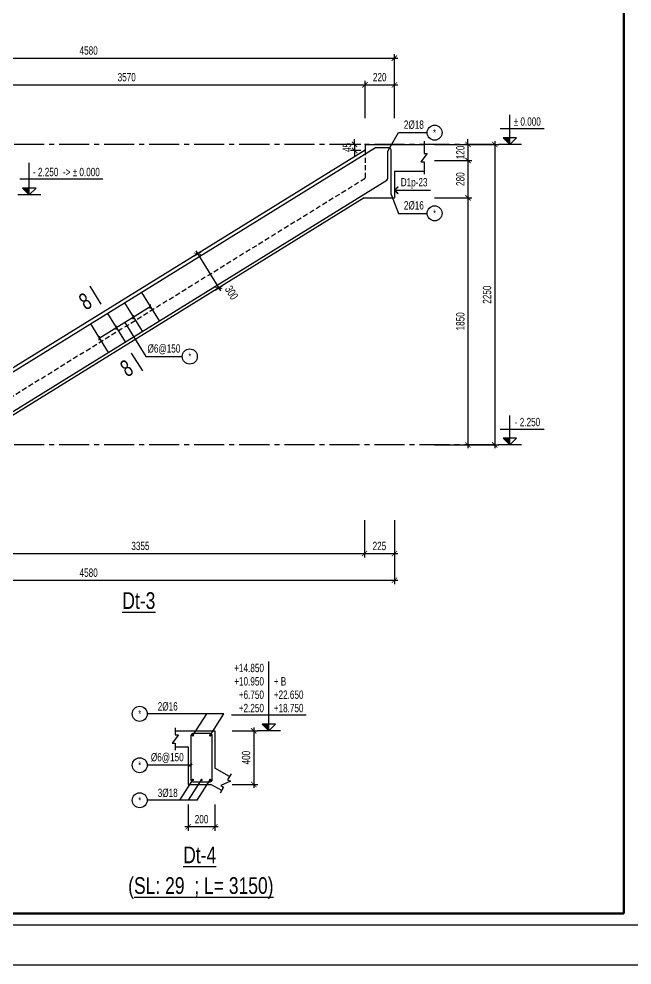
# Model space of a CAD drawing. Header units: millimetres. Extents: x -77370 to 109412, y -14880 to 214694.
# Drawn here: x 32135 to 41320, y 144605 to 158774 of the extents above; entities that cross this region are included whole.
import ezdxf
from ezdxf.enums import TextEntityAlignment as Align

# ---------------------------------------------------------------- set-up
doc = ezdxf.new("R2010")
doc.units = ezdxf.units.MM
doc.header["$LTSCALE"] = 300
doc.header["$MEASUREMENT"] = 0
doc.header["$PDMODE"] = 66
doc.linetypes.add('CENTER2', pattern=[1.125, 0.75, -0.125, 0.125, -0.125])
doc.linetypes.add('HIDDEN', pattern=[0.375, 0.25, -0.125])
doc.layers.get('0').update_dxf_attribs({"linetype": 'CONTINUOUS'})
doc.layers.get('DEFPOINTS').update_dxf_attribs({"linetype": 'CONTINUOUS'})
for name, color, linetype in [('CDC-KHUNGTEN', 7, 'CONTINUOUS'), ('CDC.01.AXIS', 160, 'CENTER2'), ('CDC.02.DIM', 1, 'CONTINUOUS'), ('CDC.03.BORDER', 3, 'CONTINUOUS'), ('CDC.04.HIDDEN', 8, 'HIDDEN'), ('CDC.05.STEEL', 4, 'CONTINUOUS'), ('CDC.06.TEXT', 2, 'CONTINUOUS'), ('CDC.11.NOTE', 8, 'CONTINUOUS'), ('CDC.14.STEELNUM', 2, 'CONTINUOUS')]:
    doc.layers.add(name, color=color, linetype=linetype)
doc.styles.add('KCS_SMTEXT', font='arial.ttf', dxfattribs={"width": 0.7})
doc.dimstyles.new('KCS_DIM25', dxfattribs={"dimscale": 2, "dimtxt": 62.5, "dimasz": 40, "dimexe": 30, "dimexo": 0, "dimgap": 25, "dimtad": 1, "dimdec": 0, "dimlfac": 0.5, "dimzin": 13, "dimdsep": 46, "dimtxsty": 'KCS_SMTEXT', "dimblk": 'ARCHTICK', "dimcen": 0, "dimdle": 25, "dimclrd": 1, "dimclre": 1, "dimclrt": 2, "dimadec": 0, "dimazin": 0, "dimtfac": 1, "dimtdec": 0, "dimtix": 1, "dimtmove": 2, "dimatfit": 3, "dimfxl": 1, "dimtolj": 1, "dimtzin": 13, "dimarcsym": 0})

# ---------------------------------------------------------------- blocks, each defined once
blk = doc.blocks.new('_ArchTick')
at = {"color": 0, "linetype": 'ByBlock', "const_width": 0.15}
blk.add_lwpolyline([(-0.5, -0.5), (0.5, 0.5)], dxfattribs=at)
blk = doc.blocks.new('*D573')
at = {"layer": 'CDC.02.DIM', "color": 1, "lineweight": -2, "transparency": 16777216}
for p, q in [((35329, 148112), (35712, 148112)), ((35652, 148162), (35652, 147262)), ((35329, 147312), (35712, 147312))]:
    blk.add_line(p, q, dxfattribs=at)
at = {"layer": 'DEFPOINTS', "color": 0, "transparency": 16777216}
for p in [(35329, 148112), (35329, 147312), (35652, 147312)]:
    blk.add_point(p, dxfattribs=at)
at = {"layer": 'CDC.02.DIM', "color": 1, "lineweight": -2, "transparency": 16777216, "xscale": 80, "yscale": 80, "zscale": 80}
for p, rotation in [((35652, 148112), 90), ((35652, 147312), 270)]:
    blk.add_blockref('_ArchTick', p, dxfattribs=dict(at, rotation=rotation))
at = {"layer": 'CDC.02.DIM', "color": 2, "transparency": 16777216, "insert": (35538, 147712), "char_height": 125, "attachment_point": 5, "rotation": 90, "style": 'KCS_SMTEXT'}
blk.add_mtext('\\A1;400', dxfattribs=at)
blk = doc.blocks.new('*D574')
at = {"layer": 'CDC.02.DIM', "color": 1, "lineweight": -2, "transparency": 16777216}
for p, q in [((34671, 147008), (34671, 146616)), ((35071, 147008), (35071, 146616)), ((35121, 146676), (34621, 146676))]:
    blk.add_line(p, q, dxfattribs=at)
at = {"layer": 'DEFPOINTS', "color": 0, "transparency": 16777216}
for p in [(34671, 147008), (35071, 147008), (34671, 146676)]:
    blk.add_point(p, dxfattribs=at)
at = {"layer": 'CDC.02.DIM', "color": 1, "lineweight": -2, "transparency": 16777216, "xscale": 80, "yscale": 80, "zscale": 80, "rotation": 180}
blk.add_blockref('_ArchTick', (34671, 146676), dxfattribs=at)
at = {"layer": 'CDC.02.DIM', "color": 1, "lineweight": -2, "transparency": 16777216, "xscale": 80, "yscale": 80, "zscale": 80}
blk.add_blockref('_ArchTick', (35071, 146676), dxfattribs=at)
at = {"layer": 'CDC.02.DIM', "color": 2, "transparency": 16777216, "insert": (34871, 146790), "char_height": 125, "attachment_point": 5, "style": 'KCS_SMTEXT'}
blk.add_mtext('\\A1;200', dxfattribs=at)
blk = doc.blocks.new('*D544')
at = {"layer": 'CDC.02.DIM', "color": 1, "lineweight": -2, "transparency": 16777216}
for p, q in [((38862, 156145), (38862, 152345)), ((38362, 156095), (38922, 156095)), ((38362, 152395), (38922, 152395))]:
    blk.add_line(p, q, dxfattribs=at)
at = {"layer": 'DEFPOINTS', "color": 0, "transparency": 16777216}
for p in [(38362, 156095), (38362, 152395), (38862, 152395)]:
    blk.add_point(p, dxfattribs=at)
at = {"layer": 'CDC.02.DIM', "color": 1, "lineweight": -2, "transparency": 16777216, "xscale": 80, "yscale": 80, "zscale": 80}
for p, rotation in [((38862, 156095), 90), ((38862, 152395), 270)]:
    blk.add_blockref('_ArchTick', p, dxfattribs=dict(at, rotation=rotation))
at = {"layer": 'CDC.02.DIM', "color": 2, "transparency": 16777216, "insert": (38748, 154245), "char_height": 125, "attachment_point": 5, "rotation": 90, "style": 'KCS_SMTEXT'}
blk.add_mtext('\\A1;1850', dxfattribs=at)
blk = doc.blocks.new('*D545')
at = {"layer": 'CDC.02.DIM', "color": 1, "lineweight": -2, "transparency": 16777216}
for p, q in [((38362, 156895), (39322, 156895)), ((39262, 156945), (39262, 152345)), ((38362, 152395), (39322, 152395))]:
    blk.add_line(p, q, dxfattribs=at)
at = {"layer": 'DEFPOINTS', "color": 0, "transparency": 16777216}
for p in [(38362, 156895), (38362, 152395), (39262, 152395)]:
    blk.add_point(p, dxfattribs=at)
at = {"layer": 'CDC.02.DIM', "color": 1, "lineweight": -2, "transparency": 16777216, "xscale": 80, "yscale": 80, "zscale": 80}
for p, rotation in [((39262, 156895), 90), ((39262, 152395), 270)]:
    blk.add_blockref('_ArchTick', p, dxfattribs=dict(at, rotation=rotation))
at = {"layer": 'CDC.02.DIM', "color": 2, "transparency": 16777216, "insert": (39148, 154645), "char_height": 125, "attachment_point": 5, "rotation": 90, "style": 'KCS_SMTEXT'}
blk.add_mtext('\\A1;2250', dxfattribs=at)
blk = doc.blocks.new('*D546')
at = {"layer": 'CDC.02.DIM', "color": 1, "lineweight": -2, "transparency": 16777216}
for p, q in [((38362, 156895), (38922, 156895)), ((38862, 156895), (38862, 156975)), ((38862, 156895), (38862, 156655)), ((38362, 156655), (38922, 156655)), ((38862, 156655), (38862, 156575))]:
    blk.add_line(p, q, dxfattribs=at)
at = {"layer": 'DEFPOINTS', "color": 0, "transparency": 16777216}
for p in [(38362, 156895), (38362, 156655), (38862, 156655)]:
    blk.add_point(p, dxfattribs=at)
at = {"layer": 'CDC.02.DIM', "color": 1, "lineweight": -2, "transparency": 16777216, "xscale": 80, "yscale": 80, "zscale": 80}
for p, rotation in [((38862, 156895), 270), ((38862, 156655), 90)]:
    blk.add_blockref('_ArchTick', p, dxfattribs=dict(at, rotation=rotation))
at = {"layer": 'CDC.02.DIM', "color": 2, "transparency": 16777216, "insert": (38748, 156775), "char_height": 125, "attachment_point": 5, "rotation": 90, "style": 'KCS_SMTEXT'}
blk.add_mtext('\\A1;120', dxfattribs=at)
blk = doc.blocks.new('*D547')
at = {"layer": 'CDC.02.DIM', "color": 1, "lineweight": -2, "transparency": 16777216}
for p, q in [((38362, 156655), (38922, 156655)), ((38862, 156705), (38862, 156045)), ((38362, 156095), (38922, 156095))]:
    blk.add_line(p, q, dxfattribs=at)
at = {"layer": 'DEFPOINTS', "color": 0, "transparency": 16777216}
for p in [(38362, 156655), (38362, 156095), (38862, 156095)]:
    blk.add_point(p, dxfattribs=at)
at = {"layer": 'CDC.02.DIM', "color": 1, "lineweight": -2, "transparency": 16777216, "xscale": 80, "yscale": 80, "zscale": 80}
for p, rotation in [((38862, 156655), 90), ((38862, 156095), 270)]:
    blk.add_blockref('_ArchTick', p, dxfattribs=dict(at, rotation=rotation))
at = {"layer": 'CDC.02.DIM', "color": 2, "transparency": 16777216, "insert": (38748, 156375), "char_height": 125, "attachment_point": 5, "rotation": 90, "style": 'KCS_SMTEXT'}
blk.add_mtext('\\A1;280', dxfattribs=at)
blk = doc.blocks.new('*D548')
at = {"layer": 'CDC.02.DIM', "color": 1, "lineweight": -2, "transparency": 16777216}
for p, q in [((30179, 157287), (30179, 157847)), ((37320, 157287), (37320, 157847)), ((30129, 157787), (37370, 157787))]:
    blk.add_line(p, q, dxfattribs=at)
at = {"layer": 'DEFPOINTS', "color": 0, "transparency": 16777216}
for p in [(37320, 157787), (30179, 157287), (37320, 157287)]:
    blk.add_point(p, dxfattribs=at)
at = {"layer": 'CDC.02.DIM', "color": 1, "lineweight": -2, "transparency": 16777216, "xscale": 80, "yscale": 80, "zscale": 80, "rotation": 180}
blk.add_blockref('_ArchTick', (30179, 157787), dxfattribs=at)
at = {"layer": 'CDC.02.DIM', "color": 1, "lineweight": -2, "transparency": 16777216, "xscale": 80, "yscale": 80, "zscale": 80}
blk.add_blockref('_ArchTick', (37320, 157787), dxfattribs=at)
at = {"layer": 'CDC.02.DIM', "color": 2, "transparency": 16777216, "insert": (33750, 157901), "char_height": 125, "attachment_point": 5, "style": 'KCS_SMTEXT'}
blk.add_mtext('\\A1;3570', dxfattribs=at)
blk = doc.blocks.new('*D549')
at = {"layer": 'CDC.02.DIM', "color": 1, "lineweight": -2, "transparency": 16777216}
for p, q in [((37320, 157287), (37320, 157847)), ((37760, 157287), (37760, 157847)), ((37270, 157787), (37810, 157787))]:
    blk.add_line(p, q, dxfattribs=at)
at = {"layer": 'DEFPOINTS', "color": 0, "transparency": 16777216}
for p in [(37760, 157787), (37320, 157287), (37760, 157287)]:
    blk.add_point(p, dxfattribs=at)
at = {"layer": 'CDC.02.DIM', "color": 1, "lineweight": -2, "transparency": 16777216, "xscale": 80, "yscale": 80, "zscale": 80, "rotation": 180}
blk.add_blockref('_ArchTick', (37320, 157787), dxfattribs=at)
at = {"layer": 'CDC.02.DIM', "color": 1, "lineweight": -2, "transparency": 16777216, "xscale": 80, "yscale": 80, "zscale": 80}
blk.add_blockref('_ArchTick', (37760, 157787), dxfattribs=at)
at = {"layer": 'CDC.02.DIM', "color": 2, "transparency": 16777216, "insert": (37540, 157901), "char_height": 125, "attachment_point": 5, "style": 'KCS_SMTEXT'}
blk.add_mtext('\\A1;220', dxfattribs=at)
blk = doc.blocks.new('*D550')
at = {"layer": 'CDC.02.DIM', "color": 1, "lineweight": -2, "transparency": 16777216}
for p, q in [((28550, 158187), (37810, 158187)), ((28600, 157287), (28600, 158247)), ((37760, 157287), (37760, 158247))]:
    blk.add_line(p, q, dxfattribs=at)
at = {"layer": 'DEFPOINTS', "color": 0, "transparency": 16777216}
for p in [(37760, 158187), (28600, 157287), (37760, 157287)]:
    blk.add_point(p, dxfattribs=at)
at = {"layer": 'CDC.02.DIM', "color": 1, "lineweight": -2, "transparency": 16777216, "xscale": 80, "yscale": 80, "zscale": 80, "rotation": 180}
blk.add_blockref('_ArchTick', (28600, 158187), dxfattribs=at)
at = {"layer": 'CDC.02.DIM', "color": 1, "lineweight": -2, "transparency": 16777216, "xscale": 80, "yscale": 80, "zscale": 80}
blk.add_blockref('_ArchTick', (37760, 158187), dxfattribs=at)
at = {"layer": 'CDC.02.DIM', "color": 2, "transparency": 16777216, "insert": (33180, 158301), "char_height": 125, "attachment_point": 5, "style": 'KCS_SMTEXT'}
blk.add_mtext('\\A1;4580', dxfattribs=at)
blk = doc.blocks.new('*D553')
at = {"layer": 'CDC.02.DIM', "color": 1, "lineweight": -2, "transparency": 16777216}
for p, q in [((30600, 151268), (30600, 150708)), ((37310, 151268), (37310, 150708)), ((30550, 150768), (37360, 150768))]:
    blk.add_line(p, q, dxfattribs=at)
at = {"layer": 'DEFPOINTS', "color": 0, "transparency": 16777216}
for p in [(30600, 151268), (37310, 151268), (37310, 150768)]:
    blk.add_point(p, dxfattribs=at)
at = {"layer": 'CDC.02.DIM', "color": 1, "lineweight": -2, "transparency": 16777216, "xscale": 80, "yscale": 80, "zscale": 80, "rotation": 180}
blk.add_blockref('_ArchTick', (30600, 150768), dxfattribs=at)
at = {"layer": 'CDC.02.DIM', "color": 1, "lineweight": -2, "transparency": 16777216, "xscale": 80, "yscale": 80, "zscale": 80}
blk.add_blockref('_ArchTick', (37310, 150768), dxfattribs=at)
at = {"layer": 'CDC.02.DIM', "color": 2, "transparency": 16777216, "insert": (33955, 150882), "char_height": 125, "attachment_point": 5, "style": 'KCS_SMTEXT'}
blk.add_mtext('\\A1;3355', dxfattribs=at)
blk = doc.blocks.new('*D554')
at = {"layer": 'CDC.02.DIM', "color": 1, "lineweight": -2, "transparency": 16777216}
for p, q in [((37310, 151268), (37310, 150708)), ((37760, 151268), (37760, 150708)), ((37260, 150768), (37810, 150768))]:
    blk.add_line(p, q, dxfattribs=at)
at = {"layer": 'DEFPOINTS', "color": 0, "transparency": 16777216}
for p in [(37310, 151268), (37760, 151268), (37760, 150768)]:
    blk.add_point(p, dxfattribs=at)
at = {"layer": 'CDC.02.DIM', "color": 1, "lineweight": -2, "transparency": 16777216, "xscale": 80, "yscale": 80, "zscale": 80, "rotation": 180}
blk.add_blockref('_ArchTick', (37310, 150768), dxfattribs=at)
at = {"layer": 'CDC.02.DIM', "color": 1, "lineweight": -2, "transparency": 16777216, "xscale": 80, "yscale": 80, "zscale": 80}
blk.add_blockref('_ArchTick', (37760, 150768), dxfattribs=at)
at = {"layer": 'CDC.02.DIM', "color": 2, "transparency": 16777216, "insert": (37535, 150881), "char_height": 125, "attachment_point": 5, "style": 'KCS_SMTEXT'}
blk.add_mtext('\\A1;225', dxfattribs=at)
blk = doc.blocks.new('*D555')
at = {"layer": 'CDC.02.DIM', "color": 1, "lineweight": -2, "transparency": 16777216}
for p, q in [((28600, 151268), (28600, 150308)), ((37760, 151268), (37760, 150308)), ((28550, 150368), (37810, 150368))]:
    blk.add_line(p, q, dxfattribs=at)
at = {"layer": 'DEFPOINTS', "color": 0, "transparency": 16777216}
for p in [(28600, 151268), (37760, 151268), (37760, 150368)]:
    blk.add_point(p, dxfattribs=at)
at = {"layer": 'CDC.02.DIM', "color": 1, "lineweight": -2, "transparency": 16777216, "xscale": 80, "yscale": 80, "zscale": 80, "rotation": 180}
blk.add_blockref('_ArchTick', (28600, 150368), dxfattribs=at)
at = {"layer": 'CDC.02.DIM', "color": 1, "lineweight": -2, "transparency": 16777216, "xscale": 80, "yscale": 80, "zscale": 80}
blk.add_blockref('_ArchTick', (37760, 150368), dxfattribs=at)
at = {"layer": 'CDC.02.DIM', "color": 2, "transparency": 16777216, "insert": (33180, 150481), "char_height": 125, "attachment_point": 5, "style": 'KCS_SMTEXT'}
blk.add_mtext('\\A1;4580', dxfattribs=at)
blk = doc.blocks.new('*D580')
at = {"layer": 'CDC.02.DIM', "color": 1, "lineweight": -2, "transparency": 16777216}
for p, q in [((34785, 155299), (35153, 154704)), ((34759, 155224), (34862, 155288)), ((35074, 154714), (35178, 154778))]:
    blk.add_line(p, q, dxfattribs=at)
at = {"layer": 'DEFPOINTS', "color": 0, "transparency": 16777216}
for p in [(34759, 155224), (35127, 154746), (35074, 154714)]:
    blk.add_point(p, dxfattribs=at)
at = {"layer": 'CDC.02.DIM', "color": 1, "lineweight": -2, "transparency": 16777216, "xscale": 80, "yscale": 80, "zscale": 80}
for p, rotation in [((34811, 155257), 121.7215322753754), ((35127, 154746), 301.7215322753754)]:
    blk.add_blockref('_ArchTick', p, dxfattribs=dict(at, rotation=rotation))
at = {"layer": 'CDC.02.DIM', "color": 2, "transparency": 16777216, "insert": (35320, 154674), "char_height": 125, "attachment_point": 5, "rotation": 301.7215, "style": 'KCS_SMTEXT'}
blk.add_mtext('\\A1;300', dxfattribs=at)
blk = doc.blocks.new('*D495')
at = {"layer": 'CDC.02.DIM', "color": 1, "lineweight": -2, "transparency": 16777216}
for p, q in [((37257, 156895), (37103, 156895)), ((37163, 156895), (37163, 156975)), ((37163, 156895), (37163, 156805)), ((37257, 156805), (37103, 156805)), ((37163, 156805), (37163, 156725))]:
    blk.add_line(p, q, dxfattribs=at)
at = {"layer": 'DEFPOINTS', "color": 0, "transparency": 16777216}
for p in [(37257, 156895), (37163, 156805), (37257, 156805)]:
    blk.add_point(p, dxfattribs=at)
at = {"layer": 'CDC.02.DIM', "color": 1, "lineweight": -2, "transparency": 16777216, "xscale": 80, "yscale": 80, "zscale": 80}
for p, rotation in [((37163, 156895), 270), ((37163, 156805), 90)]:
    blk.add_blockref('_ArchTick', p, dxfattribs=dict(at, rotation=rotation))
at = {"layer": 'CDC.02.DIM', "color": 2, "transparency": 16777216, "insert": (37050, 156850), "char_height": 125, "attachment_point": 5, "rotation": 90, "style": 'KCS_SMTEXT'}
blk.add_mtext('\\A1;45', dxfattribs=at)
blk = doc.blocks.new('Khung tên chuẩn')
at = {"layer": 'CDC-KHUNGTEN', "color": 8}
blk.add_lwpolyline([(75096, 1100), (83000, 1100), (83000, 58300), (3000, 58300), (3000, 1100), (75096, 1100)], dxfattribs=at)
at = {"layer": 'CDC-KHUNGTEN', "color": 255, "lineweight": 60}
blk.add_lwpolyline([(74900, 1400), (74900, 58000), (3300, 58000), (3300, 1400), (74900, 1400)], close=True, dxfattribs=at)
at = {"layer": 'DEFPOINTS', "color": 1, "ltscale": 0.2}
blk.add_lwpolyline([(0, 0), (0, 59400), (84100, 59400), (84100, 0), (0, 0)], close=True, dxfattribs=at)

msp = doc.modelspace()

# ---------------------------------------------------------------- linework, layer by layer
at = {"layer": 'CDC.01.AXIS', "ltscale": 2}
for p, q in [((39261.6, 156894.7), (27920.5, 156894.7)), ((39261.6, 152394.7), (27920.5, 152394.7))]:
    msp.add_line(p, q, dxfattribs=at)
at = {"layer": 'CDC.02.DIM'}
for p, q in [((39489.8, 156894.7), (39489.8, 157335.9)), ((40003.5, 157128.2), (39345.9, 157128.2)), ((39590.5, 156995.3), (39389.2, 156995.3)), ((39489.8, 156894.7), (39389.2, 156995.3)), ((39489.8, 156894.7), (39590.5, 156995.3)), ((39663, 156894.7), (39316.6, 156894.7)), ((32290.7, 156139.1, 0), (32290.7, 156619.7, 0)), ((33392.5, 156372.6, 0), (32147.7, 156372.6, 0)), ((32391.3, 156239.8, 0), (32190, 156239.8, 0)), ((32290.7, 156139.1, 0), (32190, 156239.8, 0)), ((32290.7, 156139.1, 0), (32391.3, 156239.8, 0)), ((32463.9, 156139.1, 0), (32117.5, 156139.1, 0)), ((39489.8, 152394.7), (39489.8, 152835.9)), ((40003.5, 152628.2), (39345.9, 152628.2)), ((39590.5, 152495.3), (39389.2, 152495.3)), ((39489.8, 152394.7), (39389.2, 152495.3)), ((39489.8, 152394.7), (39590.5, 152495.3)), ((39663, 152394.7), (39316.6, 152394.7)), ((35879.8, 148111.9), (35879.8, 149153.1)), ((36437.8, 148345.5), (35321.8, 148345.5)), ((35980.5, 148212.6), (35779.1, 148212.6)), ((35879.8, 148111.9), (35779.1, 148212.6)), ((35879.8, 148111.9), (35980.5, 148212.6)), ((36053, 148111.9), (35706.6, 148111.9))]:
    msp.add_line(p, q, dxfattribs=at)
for points in [[(39389.2, 156995.3), (39489.8, 156894.7), (39489.8, 156995.3)], [(32190, 156239.8, 0), (32290.7, 156139.1, 0), (32290.7, 156239.8, 0)], [(39389.2, 152495.3), (39489.8, 152394.7), (39489.8, 152495.3)], [(35779.1, 148212.6), (35879.8, 148111.9), (35879.8, 148212.6)]]:
    msp.add_solid(points, dxfattribs=at)
at = {"layer": 'CDC.03.BORDER'}
for p, q in [((37319.8, 156894.7), (37319.8, 156807.2)), ((37319.8, 156894.7), (38203.3, 156894.7)), ((37319.8, 156807.2), (30181.3, 152394.7)), ((37759.8, 156494.7), (37759.8, 156094.7)), ((37759.8, 156494.7), (38203.3, 156494.7)), ((37308.3, 156094.7), (30599.8, 151947.9)), ((37308.3, 156094.7), (37759.8, 156094.7)), ((35289.5, 147430.2), (35070.8, 147551.8)), ((35173, 147220.4), (35008.3, 147311.9))]:
    msp.add_line(p, q, dxfattribs=at)
at = {"layer": 'CDC.03.BORDER', "ltscale": 2}
for p, q in [((34478.1, 148111.9), (35070.8, 148111.9)), ((35070.8, 148111.9), (35070.8, 147551.8)), ((34478.1, 147871.9), (34670.8, 147871.9)), ((34670.8, 147871.9), (34670.8, 147311.9)), ((34670.8, 147311.9), (35008.3, 147311.9))]:
    msp.add_line(p, q, dxfattribs=at)
at = {"layer": 'CDC.04.HIDDEN'}
for p, q in [((37319.8, 156807.2), (37319.8, 156383.9)), ((37319.8, 156383.9), (30866, 152394.7))]:
    msp.add_line(p, q, dxfattribs=at)
at = {"layer": 'CDC.05.STEEL'}
for p, q in [((33972.2, 154679.1), (34235.1, 154253.8)), ((33717, 154521.4), (33979.9, 154096.1)), ((33461.8, 154363.7), (33724.7, 153938.4)), ((33206.6, 154205.9), (33469.5, 153780.6))]:
    msp.add_line(p, q, dxfattribs=at)
for points in [[(37709.8, 156144.7), (37709.8, 156814.7, 0.4142136), (37679.8, 156844.7), (37475.5, 156844.7), (30264, 152387, 0.2599143), (30249.8, 152361.5), (30249.8, 151544.7)], [(30299.8, 152344.7), (30299.8, 151944, 0.4142136), (30329.8, 151914), (30449.8, 151914), (37645, 156361.6, 0.2595442), (37659.2, 156387.1), (37659.8, 156794.7)]]:
    msp.add_lwpolyline(points, format="xyb", dxfattribs=at)
msp.add_lwpolyline([(34740.8, 147351.9), (35000.5, 147351.9, 0.4142136), (35030.5, 147381.9), (35030.5, 148041.9, 0.4142136), (35000.5, 148071.9), (34740.8, 148071.9, 0.4142136), (34710.8, 148041.9), (34710.8, 147381.9, 0.4142136)], format="xyb", close=True, dxfattribs=at)
at = {"layer": 'CDC.05.STEEL', "const_width": 18}
for points in [[(34732.4, 148045.4, -1), (34750.4, 148045.4, -1)], [(35008.8, 148045.4, 1), (34990.8, 148045.4, 1)], [(34732.4, 147378.4, 1), (34750.4, 147378.4, 1)], [(34861.6, 147378.4, 1), (34879.6, 147378.4, 1)], [(35008.8, 147378.4, -1), (34990.8, 147378.4, -1)]]:
    msp.add_lwpolyline(points, format="xyb", close=True, dxfattribs=at)
at = {"layer": 'CDC.06.TEXT', "color": 4, "linetype": 'ByBlock'}
for p, q in [((33199.4, 154772.3), (33364.6, 154505.1)), ((33818.6, 153770.6), (33983.8, 153503.4))]:
    msp.add_line(p, q, dxfattribs=at)
at = {"layer": 'CDC.11.NOTE'}
for p, q in [((37659.8, 156794.7), (37819.9, 157071.1)), ((37819.9, 157071.1), (38249.2, 157071.1)), ((37709.8, 156144.7), (37819.9, 155862.7)), ((37819.9, 155862.7), (38249.2, 155862.7)), ((33338.1, 153993.3), (34103.6, 154466.5)), ((33720.9, 154229.9), (34036.7, 153718.9)), ((34036.7, 153718.9), (34582.5, 153718.9)), ((35207.1, 148367.9), (34057.3, 148367.9)), ((34741.4, 148045.4), (34948.7, 148367.9)), ((34999.8, 148045.4), (35207.1, 148367.9)), ((34710.8, 147597.8), (34057.3, 147597.8)), ((34545.1, 147073), (34741.4, 147378.4)), ((34674.3, 147073), (34870.6, 147378.4)), ((34674.3, 147073), (34870.6, 147378.4)), ((34803.5, 147073), (34999.8, 147378.4)), ((34803.5, 147073), (34999.8, 147378.4)), ((34803.5, 147073), (34057.3, 147073))]:
    msp.add_line(p, q, dxfattribs=at)
at = {"layer": 'CDC.11.NOTE', "color": 3}
for p, q in [((34100.6, 154437.4), (34106.7, 154495.6)), ((33845.4, 154279.6), (33851.5, 154337.9)), ((33590.2, 154121.9), (33596.4, 154180.1)), ((33335, 153964.2), (33341.2, 154022.4)), ((34729.3, 147616.3), (34692.2, 147579.2))]:
    msp.add_line(p, q, dxfattribs=at)
at = {"layer": 'CDC.11.NOTE', "color": 1}
for points in [[(38203.3, 156941.5), (38203.3, 156757.2), (38250.2, 156757.2), (38156.5, 156632.2), (38203.3, 156632.2), (38203.3, 156447.8)], [(34478.1, 148158.8), (34478.1, 148054.4), (34524.9, 148054.4), (34431.2, 147929.4), (34478.1, 147929.4), (34478.1, 147825)], [(35312.3, 147471.2), (35261.6, 147380), (35302.6, 147357.2), (35159.9, 147293.5), (35200.9, 147270.7), (35150.2, 147179.5)]]:
    msp.add_lwpolyline(points, dxfattribs=at)
at = {"layer": 'CDC.11.NOTE'}
msp.add_lwpolyline([(37759.8, 156209.1), (37812.8, 156262.1), (37816.3, 156258.6), (37764.8, 156209.1), (37816.3, 156159.6), (37812.8, 156156), (37759.8, 156209.1), (38299.5, 156209.1)], dxfattribs=at)
at = {"layer": 'CDC.14.STEELNUM', "color": 8}
for centre in [(38361.7, 157071.1), (38361.7, 155862.7), (34695, 153718.9), (33944.8, 148367.9), (33944.8, 147597.8), (33944.8, 147073)]:
    msp.add_circle(centre, 112.5, dxfattribs=at)

# ---------------------------------------------------------------- block references
at = {"xscale": 0.5500000002648449, "yscale": 0.5500000002648449, "zscale": 0.5500000002648449}
msp.add_blockref('Khung tên chuẩn', (0, 144605.5), dxfattribs=at)

# ---------------------------------------------------------------- texts
at = {"layer": 'CDC.02.DIM', "color": 2, "linetype": 'ByBlock', "style": 'KCS_SMTEXT', "width": 0.7}
for s, p in [('%%P 0.000', (39546.4, 157174.9)), ('- 2.250  -> %%P 0.000', (32345.7, 156419.3, 0)), ('- 2.250', (39562.9, 152674.9)), ('+14.850', (35360.5, 148992.1)), ('+10.950', (35360.5, 148792.1)), ('+ B', (35952.9, 148792.1)), ('+6.750', (35428.4, 148592.1)), ('+22.650', (35952.9, 148592.1)), ('+2.250', (35428.4, 148392.1)), ('+18.750', (35952.9, 148392.1))]:
    msp.add_text(s, height=125, rotation=360, dxfattribs=at).set_placement(p)
at = {"layer": 'CDC.06.TEXT', "color": 2, "linetype": 'ByBlock', "style": 'KCS_SMTEXT', "width": 0.7}
for s, p in [('2%%C18', (37901.6, 157191.1)), ('2%%C16', (37901.6, 155982.6)), ('%%C6@150', (34062.2, 153838.9))]:
    msp.add_text(s, height=125, dxfattribs=at).set_placement(p, align=Align.MIDDLE_LEFT)
at = {"layer": 'CDC.06.TEXT', "color": 7, "linetype": 'ByBlock', "style": 'KCS_SMTEXT', "width": 0.7}
msp.add_text('D1p-23', height=125, dxfattribs=at).set_placement((38055, 156311.3), align=Align.MIDDLE)
at = {"layer": 'CDC.06.TEXT', "color": 4, "linetype": 'ByBlock', "style": 'KCS_SMTEXT', "width": 0.7}
for p in [(33128.4, 154546.3, -31924.4), (33747.6, 153544.5, -31924.4)]:
    msp.add_text('8', height=250, rotation=31.72153, dxfattribs=at).set_placement(p, align=Align.MIDDLE)
at = {"layer": 'CDC.06.TEXT', "color": 4, "style": 'KCS_SMTEXT', "width": 0.75}
for s, p in [('%%UDt-3', (33931.3, 150064.1)), ('%%UDt-4', (34843.3, 146253.7)), ('(%%USL: 29  ; L= 3150)', (34860.3, 145765.6))]:
    msp.add_text(s, height=250, dxfattribs=at).set_placement(p, align=Align.MIDDLE)
at = {"layer": 'CDC.06.TEXT', "color": 2, "linetype": 'ByBlock', "style": 'KCS_SMTEXT', "width": 0.7}
for s, p in [('2%%C16', (34364.1, 148480.1)), ('%%C6@150', (34357.6, 147710)), ('3%%C18', (34364.1, 147185.2))]:
    msp.add_text(s, height=125, rotation=360, dxfattribs=at).set_placement(p, align=Align.MIDDLE)
at = {"layer": 'CDC.14.STEELNUM', "style": 'KCS_SMTEXT', "width": 0.7}
for p in [(38361.7, 157071.1), (38361.7, 155862.7), (34695, 153718.9), (33944.8, 148367.9), (33944.8, 147597.8), (33944.8, 147073)]:
    msp.add_text('*', height=112.5, dxfattribs=at).set_placement(p, align=Align.MIDDLE)

# ---------------------------------------------------------------- dimensions: what is measured, and where the dimension line sits
at = {"layer": 'CDC.02.DIM'}
for base, p1, p2, angle, picture, middle in [((37759.8, 158187), (28599.8, 157287), (37759.8, 157287), 180, '*D550', (33179.8, 158300.8)), ((37319.8, 157787), (30179.3, 157287), (37319.8, 157287), 180, '*D548', (33749.5, 157900.9)), ((37759.8, 157787), (37319.8, 157287), (37759.8, 157287), 180, '*D549', (37539.8, 157900.8)), ((37163.2, 156805.2), (37256.6, 156894.7), (37256.6, 156805.2), 90, '*D495', (37049.6, 156849.9)), ((38861.6, 156654.7), (38361.6, 156894.7), (38361.6, 156654.7), 90, '*D546', (38747.8, 156774.7)), ((39261.6, 152394.7), (38361.6, 156894.7), (38361.6, 152394.7), 90, '*D545', (39147.8, 154644.7)), ((38861.6, 156094.7), (38361.6, 156654.7), (38361.6, 156094.7), 90, '*D547', (38747.8, 156374.7)), ((38861.6, 152394.7), (38361.6, 156094.7), (38361.6, 152394.7), 90, '*D544', (38747.8, 154244.7)), ((37759.8, 150367.6), (28599.8, 151267.6), (37759.8, 151267.6), 180, '*D555', (33179.8, 150481.5)), ((37310.3, 150767.6), (30599.8, 151267.6), (37310.3, 151267.6), 180, '*D553', (33955, 150881.5)), ((37759.8, 150767.6), (37310.3, 151267.6), (37759.8, 151267.6), 180, '*D554', (37535, 150881.5)), ((35651.6, 147311.9), (35328.9, 148111.9), (35328.9, 147311.9), 90, '*D573', (35537.8, 147711.9))]:
    dim = msp.add_linear_dim(base=base, p1=p1, p2=p2, angle=angle, dimstyle='KCS_DIM25', dxfattribs=at)
    dim.commit()
    dim.dimension.update_dxf_attribs({"geometry": picture, "text_midpoint": middle})
dim = msp.add_linear_dim(base=(35126.8, 154746.2), p1=(34758.8, 155224.1), p2=(35074.3, 154713.8), angle=301.72153, dimstyle='KCS_DIM25', dxfattribs=at)
dim.commit()
dim.dimension.update_dxf_attribs({"geometry": '*D580', "text_midpoint": (35319.7, 154674.4), "dimtype": 160})
dim = msp.add_linear_dim(base=(34670.8, 146676.2), p1=(35070.8, 147008.5), p2=(34670.8, 147008.5), dimstyle='KCS_DIM25', dxfattribs=at)
dim.commit()
dim.dimension.update_dxf_attribs({"geometry": '*D574', "text_midpoint": (34870.8, 146790.1)})

doc.saveas('drawing.dxf')
